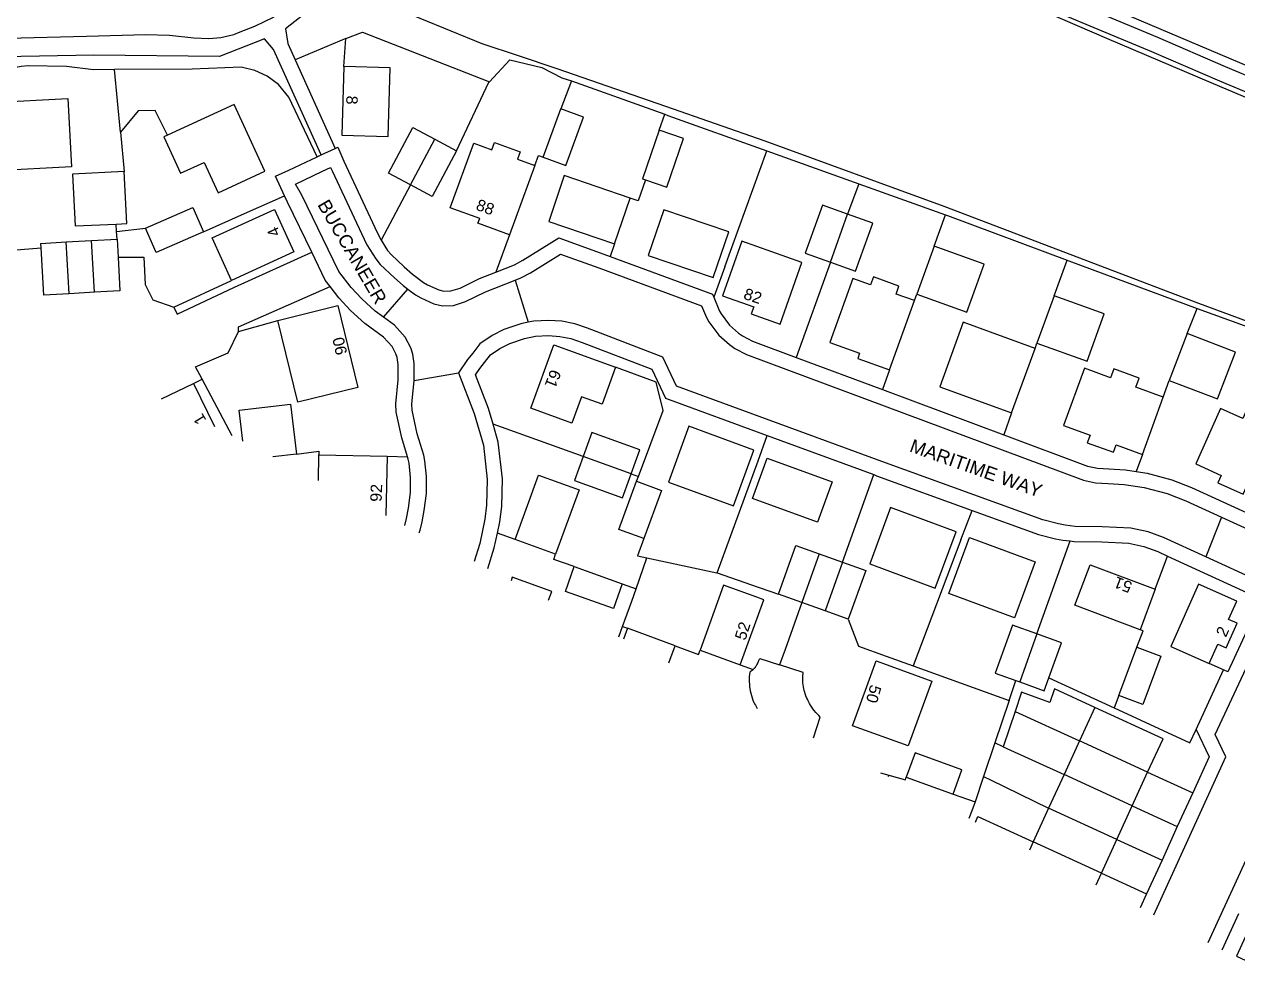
# Model space of a CAD drawing. Header units: millimetres. Extents: x 111502 to 977541, y 8702 to 1044108.
# Drawn here: x 975899.7 to 976059, y 475777 to 475903 of the extents above; entities that cross this region are included whole.
import ezdxf

# ---------------------------------------------------------------- set-up
doc = ezdxf.new("R2010")
doc.units = ezdxf.units.MM
doc.header["$LTSCALE"] = 0.25
doc.layers.add('X HVSS Site Background', color=8, linetype='Continuous')
doc.styles.add('OS Master Map$1$Standard', font='txt')

# ---------------------------------------------------------------- blocks, each defined once
blk = doc.blocks.new('OS MAP')
at = {"layer": 'X HVSS Site Background', "flags": 128}
for points in [[(490059.03, 240329.94), (490016.28, 240352.59), (490016.28, 240352.59), (489957.43, 240384.12), (489957.43, 240384.12), (489897.53, 240414.39), (489897.53, 240414.39), (489860.91, 240430.9), (489860.91, 240430.9), (489809.48, 240452.7), (489809.48, 240452.7), (489778.36, 240465.4), (489778.36, 240465.4), (489751.27, 240477.05), (489751.27, 240477.05), (489725.44, 240488.05), (489725.44, 240488.05), (489694.12, 240503.5), (489694.12, 240503.5), (489664.91, 240514.3)], [(489742.43, 240474.81), (489751, 240470.47), (489751, 240470.47), (489761.27, 240466.35), (489761.27, 240466.35), (489773.23, 240462.01), (489773.23, 240462.01), (489783.71, 240458.94), (489783.71, 240458.94), (489794.92, 240454.49), (489794.92, 240454.49), (489813.97, 240446.66), (489813.97, 240446.66), (489823.6, 240442.53), (489823.6, 240442.53), (489837.28, 240436.71), (489837.28, 240436.71), (489852.31, 240430.36)], [(489815.55, 240446.61), (489821.41, 240444.16), (489821.41, 240444.16), (489829.48, 240440.79), (489829.48, 240440.79), (489838.41, 240436.94), (489838.41, 240436.94), (489847.6, 240433.09)], [(489679.36, 240442.54), (489689.66, 240442.8), (489689.66, 240442.8), (489697.45, 240442.99), (489697.45, 240442.99), (489700.54, 240442.9), (489700.54, 240442.9), (489703.75, 240442.57), (489703.75, 240442.57), (489705.71, 240442.48), (489705.71, 240442.48), (489707.28, 240442.59), (489707.28, 240442.59), (489709, 240443.01), (489709, 240443.01), (489709.84, 240443.34), (489709.84, 240443.34), (489711.75, 240444.09), (489711.75, 240444.09), (489714.31, 240445.3)], [(489822.18, 240446), (489830.27, 240442.63), (489830.27, 240442.63), (489839.19, 240438.78), (489839.19, 240438.78), (489848.38, 240434.93)], [(489705.22, 240459.05), (489704.9, 240458.42), (489704.9, 240458.42), (489721, 240449.57), (489721, 240449.57), (489719.26, 240446.45), (489719.26, 240446.45), (489715.77, 240443.76), (489715.77, 240443.76), (489716.09, 240441.8), (489716.09, 240441.8), (489717.05, 240439.68)], [(489870.85, 240394.7), (489835.71, 240407.71), (489835.71, 240407.71), (489802.27, 240420.41), (489802.27, 240420.41), (489778.77, 240428.99), (489778.77, 240428.99), (489765.73, 240433.54), (489765.73, 240433.54), (489751.45, 240438.51), (489751.45, 240438.51), (489746.37, 240440.2), (489746.37, 240440.2), (489741.6, 240441.79), (489741.6, 240441.79), (489721.28, 240450.15), (489721.28, 240450.15), (489709.43, 240456.29), (489709.43, 240456.29), (489709.75, 240457.14)], [(489720.48, 240427.21), (489714.22, 240441.02), (489714.22, 240441.02), (489713.03, 240442.43), (489713.03, 240442.43), (489707.12, 240440.11), (489707.12, 240440.11), (489690.64, 240440.31), (489690.64, 240440.31), (489678.73, 240440.06)], [(489723.7, 240442.46), (489717.05, 240439.68)], [(489723.46, 240438.8), (489723.7, 240442.46)], [(489723.7, 240442.46), (489725.9, 240443.29), (489725.9, 240443.29), (489742.56, 240436.79)], [(489693.34, 240438.39), (489690.57, 240438.38), (489690.57, 240438.38), (489687.02, 240438.8), (489687.02, 240438.8), (489682.02, 240438.88), (489682.02, 240438.88), (489681.09, 240438.82), (489681.09, 240438.82), (489677.03, 240438.07)], [(489719.95, 240426.95), (489716.23, 240434.79), (489716.23, 240434.79), (489714.87, 240436.42), (489714.87, 240436.42), (489713.39, 240437.54), (489713.39, 240437.54), (489711.78, 240438.29), (489711.78, 240438.29), (489709.99, 240438.71), (489709.99, 240438.71), (489703.55, 240438.45), (489703.55, 240438.45), (489693.34, 240438.39)], [(489717.05, 240439.68), (489722.33, 240428.05)], [(489723.46, 240438.8), (489723.21, 240429.8), (489723.21, 240429.8), (489729.28, 240429.63), (489729.28, 240429.63), (489729.53, 240438.64), (489729.53, 240438.64), (489723.46, 240438.8)], [(489742.56, 240436.79), (489745.23, 240439.66), (489745.23, 240439.66), (489749.46, 240438.69), (489749.46, 240438.69), (489752.09, 240437.31), (489752.09, 240437.31), (489753.35, 240436.9)], [(489694.12, 240430.19), (489693.34, 240438.39)], [(489738.26, 240427.74), (489742.5, 240436.73), (489742.5, 240436.73), (489742.56, 240436.79)], [(489753.35, 240436.9), (489751.96, 240433.24)], [(489753.35, 240436.9), (489765.58, 240432.54)], [(489677.24, 240434.08), (489687.21, 240434.61), (489687.21, 240434.61), (489687.68, 240425.62), (489687.68, 240425.62), (489677.71, 240425.09)], [(489700.29, 240429.79), (489698.67, 240433.02), (489698.67, 240433.02), (489696.46, 240432.97), (489696.46, 240432.97), (489694.12, 240430.19)], [(489700.29, 240429.79), (489699.81, 240429.57), (489699.81, 240429.57), (489702.02, 240424.8), (489702.02, 240424.8), (489705.1, 240426.22), (489705.1, 240426.22), (489706.95, 240422.23), (489706.95, 240422.23), (489713.08, 240425.06), (489713.08, 240425.06), (489709.03, 240433.83), (489709.03, 240433.83), (489700.29, 240429.79)], [(489749.64, 240426.9), (489752.62, 240425.83), (489752.62, 240425.83), (489754.91, 240432.17), (489754.91, 240432.17), (489751.96, 240433.24)], [(489749.64, 240426.9), (489751.96, 240433.24)], [(489764.86, 240430.44), (489765.58, 240432.54)], [(489765.58, 240432.54), (489766, 240432.39), (489766, 240432.39), (489779, 240427.75)], [(489732.19, 240423.27), (489729.3, 240424.8), (489729.3, 240424.8), (489732.49, 240430.8), (489732.49, 240430.8), (489735.38, 240429.27)], [(489694.12, 240430.19), (489694.61, 240425.01)], [(489732.19, 240423.27), (489735.38, 240429.27)], [(489735.38, 240429.27), (489738.26, 240427.74)], [(489764.86, 240430.44), (489762.67, 240424.04), (489762.67, 240424.04), (489763.05, 240423.91)], [(489763.05, 240423.91), (489765.86, 240422.95), (489765.86, 240422.95), (489768.05, 240429.34), (489768.05, 240429.34), (489764.86, 240430.44)], [(489720.48, 240427.21), (489722.33, 240428.05)], [(489722.33, 240428.05), (489722.65, 240428.21), (489722.65, 240428.21), (489723.44, 240426.38), (489723.44, 240426.38), (489727.54, 240417.68), (489727.54, 240417.68), (489728.16, 240416.3), (489728.16, 240416.3), (489728.34, 240416.02)], [(489738.26, 240427.74), (489735.07, 240421.74), (489735.07, 240421.74), (489732.19, 240423.27)], [(489745.2, 240416.7), (489741.06, 240418.22), (489741.06, 240418.22), (489741.3, 240418.85), (489741.3, 240418.85), (489737.42, 240420.27), (489737.42, 240420.27), (489740.52, 240428.74), (489740.52, 240428.74), (489742.89, 240427.88), (489742.89, 240427.88), (489743.24, 240428.84), (489743.24, 240428.84), (489746.62, 240427.6), (489746.62, 240427.6), (489746.27, 240426.64), (489746.27, 240426.64), (489748.53, 240425.81)], [(489773.47, 240412.51), (489779, 240427.75)], [(489779, 240427.75), (489791.09, 240423.4)], [(489715.67, 240421.82), (489714.49, 240424.4), (489714.49, 240424.4), (489716.23, 240425.21), (489716.23, 240425.21), (489719.95, 240426.95)], [(489719.95, 240426.95), (489720.48, 240427.21)], [(489748.53, 240425.81), (489749.02, 240427.13), (489749.02, 240427.13), (489749.64, 240426.9)], [(489694.61, 240425.01), (489687.82, 240424.68), (489687.82, 240424.68), (489688.16, 240417.87), (489688.16, 240417.87), (489693.56, 240418.13)], [(489693.56, 240418.13), (489694.95, 240418.2), (489694.95, 240418.2), (489694.61, 240425.01)], [(489728.64, 240405.92), (489727.56, 240406.71), (489727.56, 240406.71), (489725.82, 240408.29), (489725.82, 240408.29), (489724.4, 240409.81), (489724.4, 240409.81), (489722.8, 240411.88), (489722.8, 240411.88), (489717.94, 240421.91), (489717.94, 240421.91), (489717.11, 240423.38), (489717.11, 240423.38), (489720.63, 240425.05), (489720.63, 240425.05), (489721.7, 240425.56), (489721.7, 240425.56), (489721.91, 240425.12), (489721.91, 240425.12), (489725.79, 240416.88), (489725.79, 240416.88), (489726.47, 240415.39), (489726.47, 240415.39), (489727.64, 240413.55), (489727.64, 240413.55), (489728.24, 240412.81), (489728.24, 240412.81), (489730.1, 240411.06), (489730.1, 240411.06), (489731.24, 240410.07), (489731.24, 240410.07), (489731.86, 240409.6)], [(489748.53, 240425.81), (489745.2, 240416.7)], [(489761.05, 240421.53), (489752.4, 240424.48), (489752.4, 240424.48), (489750.35, 240418.48), (489750.35, 240418.48), (489758.99, 240415.52)], [(489732.19, 240423.27), (489728.34, 240416.02)], [(489763.05, 240423.91), (489762.11, 240421.17), (489762.11, 240421.17), (489761.05, 240421.53)], [(489791.09, 240423.4), (489789.6, 240419.42)], [(489791.09, 240423.4), (489802.45, 240419.33)], [(489710.42, 240419.5), (489715.67, 240421.82)], [(489719.23, 240414.43), (489716.05, 240421), (489716.05, 240421), (489715.67, 240421.82)], [(489758.99, 240415.52), (489761.05, 240421.53)], [(489697.41, 240417.57), (489703.61, 240420.31), (489703.61, 240420.31), (489705.02, 240417.11)], [(489708.69, 240410.73), (489706.15, 240416.3), (489706.15, 240416.3), (489714.33, 240420.03), (489714.33, 240420.03), (489716.87, 240414.46), (489716.87, 240414.46), (489708.69, 240410.73)], [(489763.43, 240414), (489771.94, 240411.09), (489771.94, 240411.09), (489774, 240417.1), (489774, 240417.1), (489765.48, 240420.01), (489765.48, 240420.01), (489763.43, 240414)], [(489789.6, 240419.42), (489786.31, 240420.61), (489786.31, 240420.61), (489784.04, 240414.3), (489784.04, 240414.3), (489787.33, 240413.11)], [(489693.62, 240417.13), (489693.56, 240418.13)], [(489705.02, 240417.11), (489710.42, 240419.5)], [(489787.33, 240413.11), (489789.6, 240419.42)], [(489787.33, 240413.11), (489790.63, 240411.93), (489790.63, 240411.93), (489792.9, 240418.23), (489792.9, 240418.23), (489789.6, 240419.42)], [(489800.96, 240415.23), (489802.45, 240419.33)], [(489802.45, 240419.33), (489802.73, 240419.23), (489802.73, 240419.23), (489818.41, 240413.37)], [(489693.62, 240417.13), (489697.41, 240417.57)], [(489693.67, 240416.14), (489693.62, 240417.13)], [(489705.02, 240417.11), (489698.83, 240414.37), (489698.83, 240414.37), (489697.41, 240417.57)], [(489745.2, 240416.7), (489743.4, 240411.8)], [(489678.22, 240414.58), (489683.7, 240414.99)], [(489683.7, 240414.99), (489683.66, 240415.59), (489683.66, 240415.59), (489687, 240415.77)], [(489687.37, 240408.98), (489684.04, 240408.8), (489684.04, 240408.8), (489683.7, 240414.99)], [(489687, 240415.77), (489690.33, 240415.96)], [(489687.37, 240408.98), (489687, 240415.77)], [(489690.33, 240415.96), (489693.67, 240416.14)], [(489690.71, 240409.17), (489690.33, 240415.96)], [(489693.67, 240416.14), (489693.8, 240413.8)], [(489728.34, 240416.02), (489729.2, 240414.67), (489729.2, 240414.67), (489729.65, 240414.12), (489729.65, 240414.12), (489731.39, 240412.49), (489731.39, 240412.49), (489732.46, 240411.55), (489732.46, 240411.55), (489733.91, 240410.45), (489733.91, 240410.45), (489734.42, 240410.15), (489734.42, 240410.15), (489735.91, 240409.47), (489735.91, 240409.47), (489736.58, 240409.32), (489736.58, 240409.32), (489737.52, 240409.36), (489737.52, 240409.36), (489738.71, 240409.73), (489738.71, 240409.73), (489741.28, 240410.97), (489741.28, 240410.97), (489743.4, 240411.8)], [(489743.4, 240411.8), (489745.88, 240412.79), (489745.88, 240412.79), (489746.97, 240413.4), (489746.97, 240413.4), (489751.69, 240416.3), (489751.69, 240416.3), (489757.58, 240414.16), (489757.58, 240414.16), (489758.42, 240413.85)], [(489758.99, 240415.52), (489758.42, 240413.85)], [(489776.95, 240406.32), (489780.75, 240404.98), (489780.75, 240404.98), (489783.6, 240413.09), (489783.6, 240413.09), (489775.7, 240415.88), (489775.7, 240415.88), (489773.17, 240408.7), (489773.17, 240408.7), (489777.28, 240407.25), (489777.28, 240407.25), (489776.95, 240406.32)], [(489800.96, 240415.23), (489798.67, 240408.93)], [(489798.67, 240408.93), (489805.25, 240406.54), (489805.25, 240406.54), (489807.53, 240412.84), (489807.53, 240412.84), (489800.96, 240415.23)], [(489693.8, 240413.8), (489694.05, 240409.35), (489694.05, 240409.35), (489690.71, 240409.17)], [(489693.8, 240413.8), (489697.19, 240413.77), (489697.19, 240413.77), (489697.37, 240410.19), (489697.37, 240410.19), (489698.37, 240408.2), (489698.37, 240408.2), (489701.15, 240407.2)], [(489701.15, 240407.2), (489701.57, 240406.29), (489701.57, 240406.29), (489709.11, 240409.82), (489709.11, 240409.82), (489719.23, 240414.43)], [(489721.66, 240409.93), (489721.01, 240410.77), (489721.01, 240410.77), (489719.23, 240414.43)], [(489745.93, 240410.74), (489746.71, 240411.05), (489746.71, 240411.05), (489747.94, 240411.74), (489747.94, 240411.74), (489751.91, 240414.18), (489751.91, 240414.18), (489756.92, 240412.36), (489756.92, 240412.36), (489770.41, 240407.41), (489770.41, 240407.41), (489771.05, 240405.86), (489771.05, 240405.86), (489771.38, 240405.27), (489771.38, 240405.27), (489772.69, 240403.54), (489772.69, 240403.54), (489774.07, 240402.3), (489774.07, 240402.3), (489774.79, 240401.8), (489774.79, 240401.8), (489776.33, 240401), (489776.33, 240401), (489820.55, 240384.52), (489820.55, 240384.52), (489822.13, 240384.16), (489822.13, 240384.16), (489823.81, 240384.07), (489823.81, 240384.07), (489825.91, 240383.95), (489825.91, 240383.95), (489828.52, 240383.56), (489828.52, 240383.56), (489831.57, 240382.74), (489831.57, 240382.74), (489834.02, 240381.79), (489834.02, 240381.79), (489838.69, 240379.65)], [(489758.42, 240413.85), (489771.86, 240408.92), (489771.86, 240408.92), (489772.03, 240408.53)], [(489816.72, 240408.72), (489818.41, 240413.37)], [(489818.41, 240413.37), (489818.64, 240413.28), (489818.64, 240413.28), (489835.51, 240407.04)], [(489773.47, 240412.51), (489772.03, 240408.53)], [(489787.33, 240413.11), (489782.83, 240400.62)], [(489701.15, 240407.2), (489708.69, 240410.73)], [(489731.86, 240409.6), (489732.84, 240408.85), (489732.84, 240408.85), (489733.54, 240408.45), (489733.54, 240408.45), (489735.29, 240407.64), (489735.29, 240407.64), (489736.41, 240407.39), (489736.41, 240407.39), (489737.85, 240407.45), (489737.85, 240407.45), (489739.41, 240407.94), (489739.41, 240407.94), (489742.05, 240409.21), (489742.05, 240409.21), (489745.93, 240410.74)], [(489745.93, 240410.74), (489747.67, 240405.24)], [(489798.36, 240408.08), (489795.96, 240408.94), (489795.96, 240408.94), (489796.34, 240409.98), (489796.34, 240409.98), (489792.98, 240411.19), (489792.98, 240411.19), (489792.61, 240410.15), (489792.61, 240410.15), (489790.29, 240410.98), (489790.29, 240410.98), (489787.26, 240402.57), (489787.26, 240402.57), (489791.18, 240401.16), (489791.18, 240401.16), (489790.94, 240400.49), (489790.94, 240400.49), (489795.09, 240399)], [(489690.71, 240409.17), (489687.37, 240408.98)], [(489709.61, 240404.01), (489709.61, 240404.63), (489709.61, 240404.63), (489721.66, 240409.93)], [(489731.81, 240387.59), (489731.05, 240390.07), (489731.05, 240390.07), (489730.34, 240393.42), (489730.34, 240393.42), (489730.27, 240394.52), (489730.27, 240394.52), (489730.58, 240397.7), (489730.58, 240397.7), (489730.57, 240399.68), (489730.57, 240399.68), (489730.44, 240400.61), (489730.44, 240400.61), (489730.3, 240401.07), (489730.3, 240401.07), (489729.78, 240402.06), (489729.78, 240402.06), (489728.67, 240403.3), (489728.67, 240403.3), (489726.23, 240405.08), (489726.23, 240405.08), (489724.34, 240406.79), (489724.34, 240406.79), (489722.79, 240408.45), (489722.79, 240408.45), (489721.66, 240409.93)], [(489728.64, 240405.92), (489731.86, 240409.6)], [(489772.03, 240408.53), (489772.78, 240406.69), (489772.78, 240406.69), (489772.99, 240406.32), (489772.99, 240406.32), (489774.11, 240404.84), (489774.11, 240404.84), (489775.26, 240403.81), (489775.26, 240403.81), (489775.78, 240403.45), (489775.78, 240403.45), (489777.11, 240402.76), (489777.11, 240402.76), (489782.83, 240400.62)], [(489798.36, 240408.08), (489798.67, 240408.93)], [(489814.46, 240402.51), (489821.03, 240400.13), (489821.03, 240400.13), (489823.29, 240406.33), (489823.29, 240406.33), (489816.72, 240408.72)], [(489816.72, 240408.72), (489814.46, 240402.51)], [(489714.78, 240405.47), (489722.65, 240407.42), (489722.65, 240407.42), (489725.3, 240396.69), (489725.3, 240396.69), (489717.43, 240394.74), (489717.43, 240394.74), (489714.78, 240405.47)], [(489795.09, 240399), (489798.36, 240408.08)], [(489834.19, 240403.75), (489835.51, 240407.04)], [(489835.51, 240407.04), (489853.54, 240400.52)], [(489709.61, 240404.01), (489714.78, 240405.47)], [(489732.68, 240397.6), (489732.67, 240399.82), (489732.67, 240399.82), (489732.5, 240401.06), (489732.5, 240401.06), (489732.25, 240401.88), (489732.25, 240401.88), (489731.51, 240403.27), (489731.51, 240403.27), (489730.09, 240404.87), (489730.09, 240404.87), (489728.64, 240405.92)], [(489836.62, 240374.43), (489831.08, 240376.97), (489831.08, 240376.97), (489829.05, 240377.71), (489829.05, 240377.71), (489826.8, 240378.21), (489826.8, 240378.21), (489823.04, 240378.4), (489823.04, 240378.4), (489819.48, 240378.45), (489819.48, 240378.45), (489818.17, 240378.62), (489818.17, 240378.62), (489817.3, 240378.78), (489817.3, 240378.78), (489815.22, 240379.3), (489815.22, 240379.3), (489794.1, 240386.96), (489794.1, 240386.96), (489767.15, 240396.86), (489767.15, 240396.86), (489765.33, 240400.65), (489765.33, 240400.65), (489755.43, 240404.48), (489755.43, 240404.48), (489753.78, 240405.02), (489753.78, 240405.02), (489752.07, 240405.36), (489752.07, 240405.36), (489750.34, 240405.48), (489750.34, 240405.48), (489748.38, 240405.38), (489748.38, 240405.38), (489747.67, 240405.24)], [(489704.86, 240397.76), (489703.99, 240399.4), (489703.99, 240399.4), (489708.26, 240401.21), (489708.26, 240401.21), (489709.61, 240404.01)], [(489747.67, 240405.24), (489746.67, 240405.05), (489746.67, 240405.05), (489744.47, 240404.3), (489744.47, 240404.3), (489742.92, 240403.51), (489742.92, 240403.51), (489741.32, 240402.4), (489741.32, 240402.4), (489740.37, 240401.17), (489740.37, 240401.17), (489739.71, 240400.34), (489739.71, 240400.34), (489738.51, 240398.6)], [(489814.21, 240401.8), (489804.77, 240405.23), (489804.77, 240405.23), (489801.7, 240396.77), (489801.7, 240396.77), (489811.13, 240393.34)], [(489834.19, 240403.75), (489831.83, 240397.59)], [(489831.83, 240397.59), (489838.17, 240395.17), (489838.17, 240395.17), (489840.52, 240401.33), (489840.52, 240401.33), (489834.19, 240403.75)], [(489743.04, 240391.88), (489742.46, 240393.9), (489742.46, 240393.9), (489740.75, 240398.34), (489740.75, 240398.34), (489741.31, 240399.15), (489741.31, 240399.15), (489741.94, 240399.95), (489741.94, 240399.95), (489742.7, 240400.94), (489742.7, 240400.94), (489743.94, 240401.79), (489743.94, 240401.79), (489745.25, 240402.46), (489745.25, 240402.46), (489747.18, 240403.12), (489747.18, 240403.12), (489748.62, 240403.39), (489748.62, 240403.39), (489750.32, 240403.49), (489750.32, 240403.49), (489751.8, 240403.38), (489751.8, 240403.38), (489753.27, 240403.09), (489753.27, 240403.09), (489754.76, 240402.6), (489754.76, 240402.6), (489763.88, 240399.08), (489763.88, 240399.08), (489765.7, 240395.27), (489765.7, 240395.27), (489779.05, 240390.37)], [(489759.12, 240399.35), (489757.36, 240394.49), (489757.36, 240394.49), (489754.64, 240395.47), (489754.64, 240395.47), (489753.38, 240391.99), (489753.38, 240391.99), (489748.02, 240393.94), (489748.02, 240393.94), (489751.04, 240402.28), (489751.04, 240402.28), (489759.12, 240399.35)], [(489814.21, 240401.8), (489814.46, 240402.51)], [(489782.83, 240400.62), (489794.16, 240396.4)], [(489811.13, 240393.34), (489814.21, 240401.8)], [(489762.12, 240384.99), (489765.4, 240393.66), (489765.4, 240393.66), (489764.47, 240397.37), (489764.47, 240397.37), (489759.12, 240399.35)], [(489795.09, 240399), (489794.16, 240396.4)], [(489831.05, 240395.42), (489827.46, 240396.73), (489827.46, 240396.73), (489827.88, 240397.9), (489827.88, 240397.9), (489824.56, 240399.11), (489824.56, 240399.11), (489824.13, 240397.94), (489824.13, 240397.94), (489820.69, 240399.19), (489820.69, 240399.19), (489817.96, 240391.67), (489817.96, 240391.67), (489821.43, 240390.41), (489821.43, 240390.41), (489821.07, 240389.42), (489821.07, 240389.42), (489824.51, 240388.17), (489824.51, 240388.17), (489824.87, 240389.16), (489824.87, 240389.16), (489828.32, 240387.9)], [(489703.72, 240397.21), (489704.86, 240397.76)], [(489708.79, 240390.35), (489704.86, 240397.76)], [(489733.34, 240377.59), (489733.47, 240377.95), (489733.47, 240377.95), (489733.74, 240379.03), (489733.74, 240379.03), (489734.02, 240380.51), (489734.02, 240380.51), (489734.29, 240382.74), (489734.29, 240382.74), (489734.32, 240384.98), (489734.32, 240384.98), (489734.09, 240387.06), (489734.09, 240387.06), (489733.94, 240387.79), (489733.94, 240387.79), (489733.08, 240390.6), (489733.08, 240390.6), (489732.42, 240393.7), (489732.42, 240393.7), (489732.38, 240394.48), (489732.38, 240394.48), (489732.68, 240397.6)], [(489732.68, 240397.6), (489738.51, 240398.6)], [(489738.51, 240398.6), (489740.58, 240393.27), (489740.58, 240393.27), (489741.77, 240389.1), (489741.77, 240389.1), (489742.29, 240384.6), (489742.29, 240384.6), (489742.2, 240381.21), (489742.2, 240381.21), (489741.97, 240379.38), (489741.97, 240379.38), (489741.29, 240376.22), (489741.29, 240376.22), (489740.58, 240373.83)], [(489831.05, 240395.42), (489831.83, 240397.59)], [(489699.5, 240395.17), (489703.72, 240397.21)], [(489703.72, 240397.21), (489706.45, 240391.56)], [(489794.16, 240396.4), (489810.09, 240390.47)], [(489710.2, 240389.62), (489709.71, 240393.69), (489709.71, 240393.69), (489716.46, 240394.5), (489716.46, 240394.5), (489717.24, 240387.94)], [(489828.32, 240387.9), (489831.05, 240395.42)], [(489811.13, 240393.34), (489810.09, 240390.47)], [(489848.56, 240389.41), (489844.96, 240391.02), (489844.96, 240391.02), (489845.46, 240392.13), (489845.46, 240392.13), (489841.96, 240393.7), (489841.96, 240393.7), (489841.47, 240392.59), (489841.47, 240392.59), (489838.55, 240393.9), (489838.55, 240393.9), (489835.3, 240386.64), (489835.3, 240386.64), (489838.65, 240385.14), (489838.65, 240385.14), (489838.22, 240384.18), (489838.22, 240384.18), (489841.54, 240382.69), (489841.54, 240382.69), (489841.97, 240383.65), (489841.97, 240383.65), (489845.3, 240382.15)], [(489754.87, 240387.61), (489743.04, 240391.88)], [(489743.62, 240377.57), (489743.94, 240379.05), (489743.94, 240379.05), (489744.18, 240381.06), (489744.18, 240381.06), (489744.29, 240384.69), (489744.29, 240384.69), (489743.73, 240389.49), (489743.73, 240389.49), (489743.04, 240391.88)], [(489766.08, 240384.27), (489774.6, 240381.14), (489774.6, 240381.14), (489777.28, 240388.45), (489777.28, 240388.45), (489768.76, 240391.58), (489768.76, 240391.58), (489766.08, 240384.27)], [(489761.17, 240385.33), (489762.31, 240388.48), (489762.31, 240388.48), (489756.01, 240390.76), (489756.01, 240390.76), (489754.87, 240387.61)], [(489777.85, 240387.06), (489779.05, 240390.37)], [(489779.05, 240390.37), (489793.02, 240385.24)], [(489810.09, 240390.47), (489821.1, 240386.36), (489821.1, 240386.36), (489822.4, 240386.07), (489822.4, 240386.07), (489826.1, 240385.86), (489826.1, 240385.86), (489827.5, 240385.65)], [(489717.24, 240387.94), (489714.13, 240387.57)], [(489717.24, 240387.94), (489720.19, 240388.3), (489720.19, 240388.3), (489720.18, 240387.82)], [(489720.11, 240384.47), (489720.18, 240387.82)], [(489720.18, 240387.82), (489729.12, 240387.64)], [(489828.32, 240387.9), (489827.5, 240385.65)], [(489729.12, 240387.64), (489728.96, 240379.87)], [(489729.12, 240387.64), (489731.81, 240387.59)], [(489731.46, 240378.57), (489731.68, 240379.48), (489731.68, 240379.48), (489731.95, 240380.83), (489731.95, 240380.83), (489732.19, 240382.88), (489732.19, 240382.88), (489732.22, 240384.88), (489732.22, 240384.88), (489732.01, 240386.73), (489732.01, 240386.73), (489731.9, 240387.28), (489731.9, 240387.28), (489731.81, 240387.59)], [(489754.87, 240387.61), (489753.73, 240384.46), (489753.73, 240384.46), (489760.03, 240382.18), (489760.03, 240382.18), (489760.94, 240384.71), (489760.94, 240384.71), (489761.17, 240385.33)], [(489761.17, 240385.33), (489754.87, 240387.61)], [(489772.49, 240372.33), (489777.85, 240387.06)], [(489779.03, 240387.4), (489787.58, 240384.29), (489787.58, 240384.29), (489785.66, 240378.99), (489785.66, 240378.99), (489777.1, 240382.11), (489777.1, 240382.11), (489779.03, 240387.4)], [(489745.96, 240376.72), (489749.03, 240385.17), (489749.03, 240385.17), (489754.34, 240383.24), (489754.34, 240383.24), (489751.26, 240374.79)], [(489761.17, 240385.33), (489762.12, 240384.99)], [(489761.88, 240384.36), (489762.12, 240384.99)], [(489788.92, 240373.75), (489793.02, 240385.24)], [(489793.02, 240385.24), (489793.41, 240385.09), (489793.41, 240385.09), (489805.95, 240380.55)], [(489827.5, 240385.65), (489828.91, 240385.44), (489828.91, 240385.44), (489832.16, 240384.57), (489832.16, 240384.57), (489834.77, 240383.55), (489834.77, 240383.55), (489844.03, 240379.32)], [(489762.82, 240376.84), (489759.56, 240378.04), (489759.56, 240378.04), (489761.88, 240384.36)], [(489761.88, 240384.36), (489765.14, 240383.17), (489765.14, 240383.17), (489762.82, 240376.84)], [(489801.1, 240370.32), (489803.85, 240377.73), (489803.85, 240377.73), (489795.24, 240380.92), (489795.24, 240380.92), (489792.5, 240373.51), (489792.5, 240373.51), (489801.1, 240370.32)], [(489804.48, 240376.69), (489805.95, 240380.55)], [(489805.95, 240380.55), (489814.64, 240377.39), (489814.64, 240377.39), (489816.88, 240376.83), (489816.88, 240376.83), (489817.87, 240376.65), (489817.87, 240376.65), (489818.83, 240376.53)], [(489838.69, 240379.65), (489836.62, 240374.43)], [(489838.69, 240379.65), (489845.7, 240376.45), (489845.7, 240376.45), (489859.25, 240370.26)], [(489742.37, 240372.9), (489742.38, 240372.93), (489742.38, 240372.93), (489743.2, 240375.65), (489743.2, 240375.65), (489743.62, 240377.57)], [(489745.96, 240376.72), (489743.62, 240377.57)], [(489751.26, 240374.79), (489745.96, 240376.72)], [(489762.82, 240376.84), (489761.99, 240374.58), (489761.99, 240374.58), (489763.22, 240374.32)], [(489804.48, 240376.69), (489798.19, 240360.15)], [(489814.23, 240373.8), (489811.51, 240366.46), (489811.51, 240366.46), (489802.9, 240369.65), (489802.9, 240369.65), (489805.62, 240376.98), (489805.62, 240376.98), (489814.23, 240373.8)], [(489780.52, 240369.54), (489782.8, 240375.93), (489782.8, 240375.93), (489785.86, 240374.84)], [(489814.46, 240364.33), (489818.83, 240376.53)], [(489818.83, 240376.53), (489819.34, 240376.46), (489819.34, 240376.46), (489822.97, 240376.41), (489822.97, 240376.41), (489826.53, 240376.23), (489826.53, 240376.23), (489828.49, 240375.79), (489828.49, 240375.79), (489830.32, 240375.13), (489830.32, 240375.13), (489831.61, 240374.54)], [(489753.7, 240373.16), (489751.02, 240374.12), (489751.02, 240374.12), (489751.26, 240374.79)], [(489761.82, 240370.27), (489763.22, 240374.32)], [(489763.22, 240374.32), (489772.41, 240372.36), (489772.41, 240372.36), (489772.49, 240372.33)], [(489785.86, 240374.84), (489783.58, 240368.44)], [(489785.86, 240374.84), (489788.92, 240373.75)], [(489788.92, 240373.75), (489786.63, 240367.35)], [(489788.92, 240373.75), (489791.97, 240372.65), (489791.97, 240372.65), (489789.69, 240366.26)], [(489828, 240364.89), (489819.43, 240368.09), (489819.43, 240368.09), (489821.43, 240373.42), (489821.43, 240373.42), (489829.99, 240370.22)], [(489829.99, 240370.22), (489831.61, 240374.54)], [(489831.61, 240374.54), (489842.58, 240369.52), (489842.58, 240369.52), (489842.62, 240369.49), (489842.62, 240369.49), (489843.94, 240368.89), (489843.94, 240368.89), (489839.5, 240359.37), (489839.5, 240359.37), (489838.96, 240359.61)], [(489845.53, 240361.98), (489846.14, 240363.19), (489846.14, 240363.19), (489846.59, 240364.32), (489846.59, 240364.32), (489846.8, 240365.52), (489846.8, 240365.52), (489846.77, 240366.74), (489846.77, 240366.74), (489846.59, 240367.59), (489846.59, 240367.59), (489846.52, 240367.82), (489846.52, 240367.82), (489846.02, 240368.93), (489846.02, 240368.93), (489845.3, 240369.92), (489845.3, 240369.92), (489844.39, 240370.74), (489844.39, 240370.74), (489843.51, 240371.28), (489843.51, 240371.28), (489836.62, 240374.43)], [(489760.01, 240370.92), (489759.43, 240369.28), (489759.43, 240369.28), (489758.84, 240367.65), (489758.84, 240367.65), (489752.54, 240369.89), (489752.54, 240369.89), (489753.7, 240373.16)], [(489753.7, 240373.16), (489760.01, 240370.92)], [(489772.49, 240372.33), (489777.84, 240370.49), (489777.84, 240370.49), (489778.11, 240370.39), (489778.11, 240370.39), (489780.52, 240369.54)], [(489750.33, 240368.77), (489750.74, 240369.92), (489750.74, 240369.92), (489745.57, 240371.78), (489745.57, 240371.78), (489745.41, 240371.32)], [(489760.01, 240370.92), (489761.82, 240370.27)], [(489760.05, 240365.32), (489761.26, 240368.65), (489761.26, 240368.65), (489761.82, 240370.27)], [(489775.49, 240360.28), (489778.59, 240368.8), (489778.59, 240368.8), (489777.66, 240369.14), (489777.66, 240369.14), (489773.32, 240370.72), (489773.32, 240370.72), (489770.22, 240362.21)], [(489829.99, 240370.22), (489828, 240364.89)], [(489837.06, 240360.45), (489838.19, 240362.99), (489838.19, 240362.99), (489839.29, 240362.5), (489839.29, 240362.5), (489840.73, 240365.74), (489840.73, 240365.74), (489839.63, 240366.23), (489839.63, 240366.23), (489840.7, 240368.62), (489840.7, 240368.62), (489835.68, 240370.86), (489835.68, 240370.86), (489832.04, 240362.69), (489832.04, 240362.69), (489837.06, 240360.45)], [(489783.58, 240368.44), (489780.52, 240369.54)], [(489783.58, 240368.44), (489781.39, 240362.31), (489781.39, 240362.31), (489780.66, 240360.28)], [(489786.63, 240367.35), (489783.58, 240368.44)], [(489789.69, 240366.26), (489786.63, 240367.35)], [(489789.69, 240366.26), (489791.02, 240362.73), (489791.02, 240362.73), (489794.65, 240361.43), (489794.65, 240361.43), (489798.19, 240360.15)], [(489814.46, 240364.33), (489811.25, 240365.48), (489811.25, 240365.48), (489808.99, 240359.18), (489808.99, 240359.18), (489811.7, 240358.21)], [(489759.56, 240363.97), (489760.05, 240365.32)], [(489760.05, 240365.32), (489760.71, 240365.08)], [(489760.71, 240365.08), (489760.18, 240363.65)], [(489766.96, 240362.78), (489760.71, 240365.08)], [(489814.46, 240364.33), (489812.21, 240358.03)], [(489816.02, 240358.56), (489817.68, 240363.18), (489817.68, 240363.18), (489814.46, 240364.33)], [(489827.59, 240362.61), (489828.39, 240364.74), (489828.39, 240364.74), (489828, 240364.89)], [(489766.14, 240360.55), (489766.96, 240362.78)], [(489766.96, 240362.78), (489770.02, 240361.65), (489770.02, 240361.65), (489770.22, 240362.21)], [(489825.21, 240356.24), (489827.59, 240362.61)], [(489827.59, 240362.61), (489830.73, 240361.43), (489830.73, 240361.43), (489828.35, 240355.06), (489828.35, 240355.06), (489825.21, 240356.24)], [(489770.22, 240362.21), (489775.49, 240360.28)], [(489777.2, 240359.66), (489777.23, 240359.69), (489777.23, 240359.69), (489777.31, 240359.78), (489777.31, 240359.78), (489777.39, 240359.87), (489777.39, 240359.87), (489777.49, 240359.98), (489777.49, 240359.98), (489777.56, 240360.08), (489777.56, 240360.08), (489777.63, 240360.18), (489777.63, 240360.18), (489777.69, 240360.28), (489777.69, 240360.28), (489777.75, 240360.39), (489777.75, 240360.39), (489777.81, 240360.5), (489777.81, 240360.5), (489777.86, 240360.61), (489777.86, 240360.61), (489777.9, 240360.72), (489777.9, 240360.72), (489777.94, 240360.83), (489777.94, 240360.83), (489778.07, 240361.12), (489778.07, 240361.12), (489780.66, 240360.28)], [(489797.57, 240349.63), (489790.26, 240352.29), (489790.26, 240352.29), (489793.36, 240360.79), (489793.36, 240360.79), (489794.3, 240360.45), (489794.3, 240360.45), (489800.67, 240358.13), (489800.67, 240358.13), (489797.57, 240349.63)], [(489829.79, 240327.48), (489839.26, 240348.19), (489839.26, 240348.19), (489837.87, 240351.14), (489837.87, 240351.14), (489842.53, 240361.13), (489842.53, 240361.13), (489845.53, 240361.98)], [(489775.49, 240360.28), (489777.2, 240359.66)], [(489777.2, 240359.66), (489777.14, 240359.61), (489777.14, 240359.61), (489777.05, 240359.53), (489777.05, 240359.53), (489776.95, 240359.45), (489776.95, 240359.45), (489776.85, 240359.38), (489776.85, 240359.38), (489776.75, 240359.31), (489776.75, 240359.31), (489776.71, 240358.99), (489776.71, 240358.99), (489776.69, 240358.68), (489776.69, 240358.68), (489776.68, 240358.36), (489776.68, 240358.36), (489776.69, 240358.05), (489776.69, 240358.05), (489776.71, 240357.73), (489776.71, 240357.73), (489776.73, 240357.42), (489776.73, 240357.42), (489776.82, 240356.86), (489776.82, 240356.86), (489776.89, 240356.55), (489776.89, 240356.55), (489776.97, 240356.24), (489776.97, 240356.24), (489777.06, 240355.94), (489777.06, 240355.94), (489777.16, 240355.64), (489777.16, 240355.64), (489777.29, 240355.32), (489777.29, 240355.32), (489777.39, 240355.16), (489777.39, 240355.16), (489777.49, 240354.99), (489777.49, 240354.99), (489777.58, 240354.81), (489777.58, 240354.81), (489777.67, 240354.63), (489777.67, 240354.63), (489777.71, 240354.54)], [(489785.12, 240350.69), (489786.01, 240353.42), (489786.01, 240353.42), (489785.8, 240353.62), (489785.8, 240353.62), (489785.6, 240353.83), (489785.6, 240353.83), (489785.41, 240354.04), (489785.41, 240354.04), (489785.22, 240354.27), (489785.22, 240354.27), (489785.05, 240354.49), (489785.05, 240354.49), (489784.89, 240354.73), (489784.89, 240354.73), (489784.73, 240354.97), (489784.73, 240354.97), (489784.59, 240355.22), (489784.59, 240355.22), (489784.42, 240355.53), (489784.42, 240355.53), (489784.32, 240355.76), (489784.32, 240355.76), (489784.22, 240355.98), (489784.22, 240355.98), (489784.13, 240356.21), (489784.13, 240356.21), (489784.04, 240356.45), (489784.04, 240356.45), (489783.97, 240356.69), (489783.97, 240356.69), (489783.9, 240356.92), (489783.9, 240356.92), (489783.84, 240357.17), (489783.84, 240357.17), (489783.79, 240357.41), (489783.79, 240357.41), (489783.76, 240357.65), (489783.76, 240357.65), (489783.73, 240357.9), (489783.73, 240357.9), (489783.71, 240358.14), (489783.71, 240358.14), (489783.71, 240358.61), (489783.71, 240358.61), (489783.72, 240358.86), (489783.72, 240358.86), (489783.75, 240359.11), (489783.75, 240359.11), (489783.77, 240359.27), (489783.77, 240359.27), (489780.66, 240360.28)], [(489798.19, 240360.15), (489810.82, 240355.61)], [(489835.35, 240351.8), (489838.96, 240359.61)], [(489850.86, 240359.83), (489852.04, 240356.72), (489852.04, 240356.72), (489848.6, 240349.2), (489848.6, 240349.2), (489836.91, 240323.78)], [(489838.96, 240359.61), (489837.06, 240360.45)], [(489810.82, 240355.61), (489811.7, 240358.21)], [(489811.7, 240358.21), (489812.21, 240358.03)], [(489812.21, 240358.03), (489815.42, 240356.88), (489815.42, 240356.88), (489816.02, 240358.56)], [(489816.02, 240358.56), (489824.61, 240354.62)], [(489822.06, 240354.69), (489816.78, 240357.11), (489816.78, 240357.11), (489816.15, 240355.35), (489816.15, 240355.35), (489812.44, 240356.67), (489812.44, 240356.67), (489811.59, 240354.15)], [(489825.21, 240356.24), (489824.61, 240354.62)], [(489810.82, 240355.61), (489808.94, 240350.04)], [(489822.06, 240354.69), (489820.03, 240350.28)], [(489828.99, 240346.17), (489831.01, 240350.58), (489831.01, 240350.58), (489822.06, 240354.69)], [(489824.61, 240354.62), (489834.55, 240350.06), (489834.55, 240350.06), (489835.35, 240351.8)], [(489811.59, 240354.15), (489810.03, 240349.53)], [(489811.59, 240354.15), (489820.03, 240350.28)], [(489835.35, 240351.8), (489837.06, 240348.18), (489837.06, 240348.18), (489834.91, 240343.46)], [(489808.94, 240350.04), (489807.45, 240345.63)], [(489810.03, 240349.53), (489808.94, 240350.04)], [(489810.03, 240349.53), (489818.01, 240345.87)], [(489820.03, 240350.28), (489818.01, 240345.87)], [(489828.99, 240346.17), (489820.03, 240350.28)], [(489803.47, 240343.32), (489804.61, 240346.51), (489804.61, 240346.51), (489798.45, 240348.73), (489798.45, 240348.73), (489797.3, 240345.54)], [(489793.92, 240346.11), (489794.99, 240345.81)], [(489794.99, 240345.81), (489794.92, 240345.59)], [(489794.99, 240345.81), (489797.18, 240345.19), (489797.18, 240345.19), (489797.3, 240345.54)], [(489797.3, 240345.54), (489803.47, 240343.32)], [(489807.45, 240345.63), (489807.41, 240345.5), (489807.41, 240345.5), (489806.33, 240342.29)], [(489807.45, 240345.63), (489808.36, 240345.18), (489808.36, 240345.18), (489815.99, 240341.46)], [(489818.01, 240345.87), (489815.99, 240341.46)], [(489826.97, 240341.77), (489818.01, 240345.87)], [(489826.97, 240341.77), (489828.99, 240346.17)], [(489828.99, 240346.17), (489834.91, 240343.46)], [(489803.47, 240343.32), (489806.33, 240342.29)], [(489834.91, 240343.46), (489832.89, 240339.05)], [(489806.33, 240342.29), (489805.92, 240341.1), (489805.92, 240341.1), (489805.52, 240340.09)], [(489824.94, 240337.36), (489826.97, 240341.77)], [(489826.97, 240341.77), (489832.89, 240339.05)], [(489806.41, 240339.63), (489806.71, 240340.38), (489806.71, 240340.38), (489813.97, 240337.05)], [(489815.99, 240341.46), (489813.97, 240337.05)], [(489824.94, 240337.36), (489815.99, 240341.46)], [(489832.89, 240339.05), (489830.88, 240334.63)], [(489813.97, 240337.05), (489813.47, 240335.96)], [(489822.92, 240332.95), (489813.97, 240337.05)], [(489822.92, 240332.95), (489824.94, 240337.36)], [(489824.94, 240337.36), (489830.88, 240334.63)], [(489830.88, 240334.63), (489828.86, 240330.22)], [(489822.22, 240331.41), (489822.92, 240332.95)], [(489822.92, 240332.95), (489828.86, 240330.22)], [(489828.86, 240330.22), (489828.03, 240328.4)], [(489840.92, 240327.58), (489838.73, 240322.83)], [(489842.82, 240326.71), (489840.66, 240322.02), (489840.66, 240322.02), (489848.5, 240318.42)]]:
    blk.add_lwpolyline(points, dxfattribs=at)
at = {"layer": 'X HVSS Site Background', "attachment_point": 7, "style": 'OS Master Map$1$Standard'}
for s, insert, char_height, rotation in [('{\\farial|b0|i0|c0|p34;8}', (489723.76, 240434.99), 1.5, 268.8), ('{\\farial|b0|i0|c0|p34;BUCCANEER}', (489719.91, 240420.66), 1.75, 300.3), ('{\\farial|b0|i0|c0|p34;88}', (489740.67, 240420.03), 1.5, 339.8), ('{\\farial|b0|i0|c0|p34;4}', (489715.15, 240416.86), 1.5, 114.1), ('{\\farial|b0|i0|c0|p34;82}', (489775.81, 240408.33), 1.5, 341.4), ('{\\farial|b0|i0|c0|p34;90}', (489723.93, 240401.14), 1.5, 102.6), ('{\\farial|b0|i0|c0|p34;61}', (489750.64, 240399.17), 1.5, 248.1), ('{\\farial|b0|i0|c0|p34;1}', (489705.45, 240392.4), 1.5, 121.7), ('{\\farial|b0|i0|c0|p34;MARITIME WAY}', (489797.61, 240388.31), 1.75, 340.4), ('{\\farial|b0|i0|c0|p34;92}', (489728.43, 240381.65), 1.5, 87.9), ('{\\farial|b0|i0|c0|p34;51}', (489827.11, 240371.08), 1.5, 159.1), ('{\\farial|b0|i0|c0|p34;52}', (489776.19, 240363.39), 1.5, 72.4), ('{\\farial|b0|i0|c0|p34;2}', (489839.27, 240363.81), 1.5, 66.1), ('{\\farial|b0|i0|c0|p34;50}', (489792.6, 240357.77), 1.5, 254.1)]:
    blk.add_mtext(s, dxfattribs=dict(at, insert=insert, char_height=char_height, rotation=rotation))

msp = doc.modelspace()

# ---------------------------------------------------------------- block references
at = {"lineweight": 0}
msp.add_blockref('OS MAP', (486218.2, 235458.61), dxfattribs=at)

doc.saveas('drawing.dxf')
